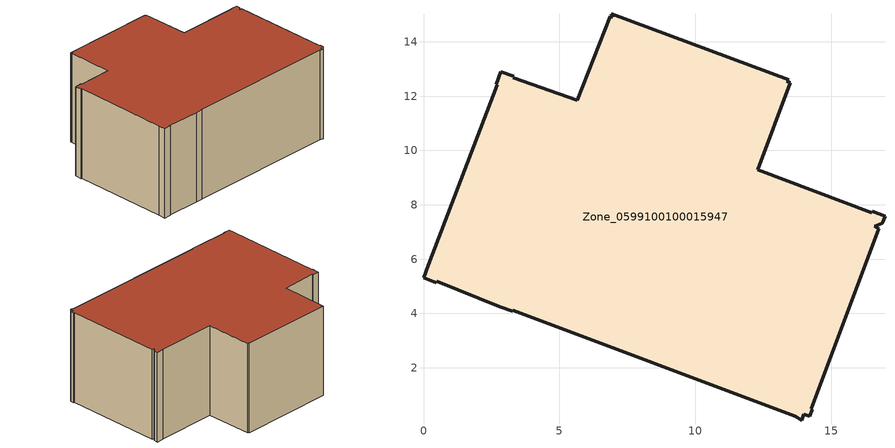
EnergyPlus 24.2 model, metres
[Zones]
Zone_0599100100015947
 floor ground (C_G): 14.22,0.22 14,0.29 13.92,0.08 13.68,0.22 3.29,4.13 3.28,4.08 2.81,4.26 0.49,5.18 0.47,5.13 0,5.31 0.17,5.78 2.72,12.41 2.67,12.43 2.85,12.9 3.33,12.73 3.3,12.67 5.66,11.84 6.88,14.94 6.96,14.91 6.91,15.02 13.45,12.6 13.37,12.55 13.5,12.5 12.3,9.29 16.5,7.71 16.52,7.76 16.99,7.58 16.88,7.31 16.6,7.21 16.76,7.13 14.26,0.48 14.31,0.47 z0
 wall outside (C_F): 16.52,7.76 16.5,7.71 12.3,9.29 13.5,12.5 13.37,12.55 13.45,12.6 6.91,15.02 6.96,14.91 6.88,14.94 5.66,11.84 3.3,12.67 3.33,12.73 2.85,12.9 2.67,12.43 2.72,12.41 0.17,5.78 0,5.31 0.47,5.13 0.49,5.18 2.81,4.26 3.28,4.08 3.29,4.13 13.68,0.22 13.92,0.08 14,0.29 14.22,0.22 14.31,0.47 14.26,0.48 16.76,7.13 16.6,7.21 16.88,7.31 16.99,7.58 16.52,7.76 z0:6.69
 roof outside (C_R): 14,0.29 14.22,0.22 14.31,0.47 14.26,0.48 16.76,7.13 16.6,7.21 16.88,7.31 16.99,7.58 16.52,7.76 16.5,7.71 12.3,9.29 13.5,12.5 13.37,12.55 13.45,12.6 6.91,15.02 6.96,14.91 6.88,14.94 5.66,11.84 3.3,12.67 3.33,12.73 2.85,12.9 2.67,12.43 2.72,12.41 0.17,5.78 0,5.31 0.47,5.13 0.49,5.18 2.81,4.26 3.28,4.08 3.29,4.13 13.68,0.22 13.92,0.08 z6.69
[BUILDING]
Pand.0599100100015947: North Axis=0; Terrain=City; Loads Convergence Tolerance Value=0.04; Temperature Convergence Tolerance Value=0.4; Solar Distribution=FullExterior; Maximum Number of Warmup Days=25; Minimum Number of Warmup Days=1
[Site:Location]
Rotterdam.The.Hague.AP_ZH_NLD Design_Conditions: Latitude=51.96; Longitude=4.45; Time Zone=1; Elevation=-4.5
[SITE:GROUNDTEMPERATURE:BUILDINGSURFACE]
18, 18, 18, 18, 18, 18, 18, 18, 18, 18, 18, 18
[MATERIAL] Thermal Absorptance=0.9; Solar Absorptance=0.7; Visible Absorptance=0.7
Name | Roughness | Thickness | Conductivity | Density | Specific Heat
G.D.2015-2018 | MediumSmooth | 0.15 | 0.0428571 | 540 | 1210
F.D.2015-2018 | Rough | 0.3 | 0.0666667 | 1920 | 840
R.D.2015-2018 | MediumRough | 0.2 | 0.0333333 | 1500 | 1000
[CONSTRUCTION]
C_G: G.D.2015-2018
C_F: F.D.2015-2018
C_R: R.D.2015-2018
[ZONE]
Zone_0599100100015947: Type=1; Multiplier=1; Ceiling Height=Autocalculate; Volume=Autocalculate; Floor Area=autocalculate; Part of Total Floor Area=Yes
[ZONEINFILTRATION:DESIGNFLOWRATE]
Infil_Zone_0599100100015947: Zone or ZoneList or Space or SpaceList=Zone_0599100100015947; Schedule=AlwaysOn; Design Flow Rate Calculation Method=Flow/Area; Flow Rate per Floor Area=0.0021; Constant Term Coefficient=1; Temperature Term Coefficient=0; Velocity Term Coefficient=0; Velocity Squared Term Coefficient=0
[HVACTEMPLATE:ZONE:IDEALLOADSAIRSYSTEM]
Zone_0599100100015947: Maximum Heating Supply Air Temperature=50; Minimum Cooling Supply Air Temperature=13; Maximum Heating Supply Air Humidity Ratio=0.0156; Minimum Cooling Supply Air Humidity Ratio=0.0077; Heating Limit=NoLimit; Cooling Limit=NoLimit; Dehumidification Control Type=ConstantSensibleHeatRatio; Cooling Sensible Heat Ratio=0.7; Dehumidification Setpoint=60; Humidification Control Type=None; Humidification Setpoint=30; Outdoor Air Method=None; Outdoor Air Flow Rate per Person=0.00944; Outdoor Air Flow Rate per Zone Floor Area=0; Outdoor Air Flow Rate per Zone=0; Demand Controlled Ventilation Type=None; Outdoor Air Economizer Type=NoEconomizer; Heat Recovery Type=None; Sensible Heat Recovery Effectiveness=0.7; Latent Heat Recovery Effectiveness=0.65
[ZONECONTROL:THERMOSTAT]
ThermostatControl_Zone_0599100100015947: Zone or ZoneList=Zone_0599100100015947; Control Type Schedule=DualSetpointControlType; Control 1=Thermostat_Zone_0599100100015947; Temperature Difference Between Cutout And Setpoint=0
[THERMOSTATSETPOINT:DUALSETPOINT]
Thermostat_Zone_0599100100015947: Heating Setpoint Temperature Schedule=HeatingSetpoint_Zone_0599100100015947; Cooling Setpoint Temperature Schedule=CoolingSetpoint_Zone_0599100100015947
[SCHEDULE:COMPACT]
HeatingSetpoint_Zone_0599100100015947: Through: 12/31, For: AllDays, Until: 24:00, 21
CoolingSetpoint_Zone_0599100100015947: Through: 12/31, For: AllDays, Until: 24:00, 24
DualSetpointControlType: Through: 12/31, For: AllDays, Until: 24:00, 4
AlwaysOn: Through: 12/31, For: AllDays, Until: 24:00, 1
